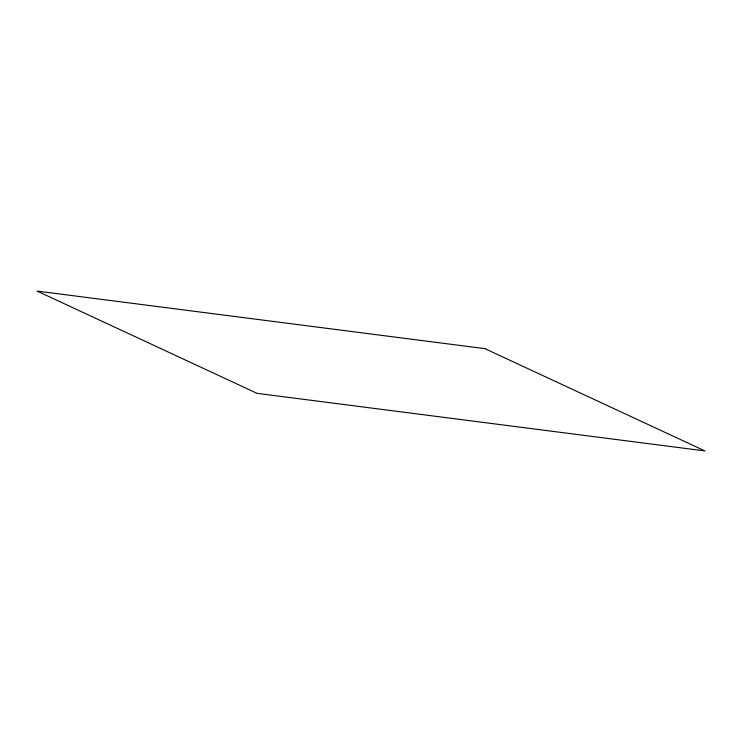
<?xml version="1.0" encoding="UTF-8"?>
<svg xmlns="http://www.w3.org/2000/svg" width="742" height="742" viewBox="0 0 742 742"><rect width="100%" height="100%" fill="white"/><g stroke="black" fill="none" stroke-linecap="round" stroke-linejoin="round"><path stroke-width="1.11" d="M484.916 348.647L37.1 291.077L257.084 393.353L704.9 450.923L484.916 348.647"/></g></svg>
